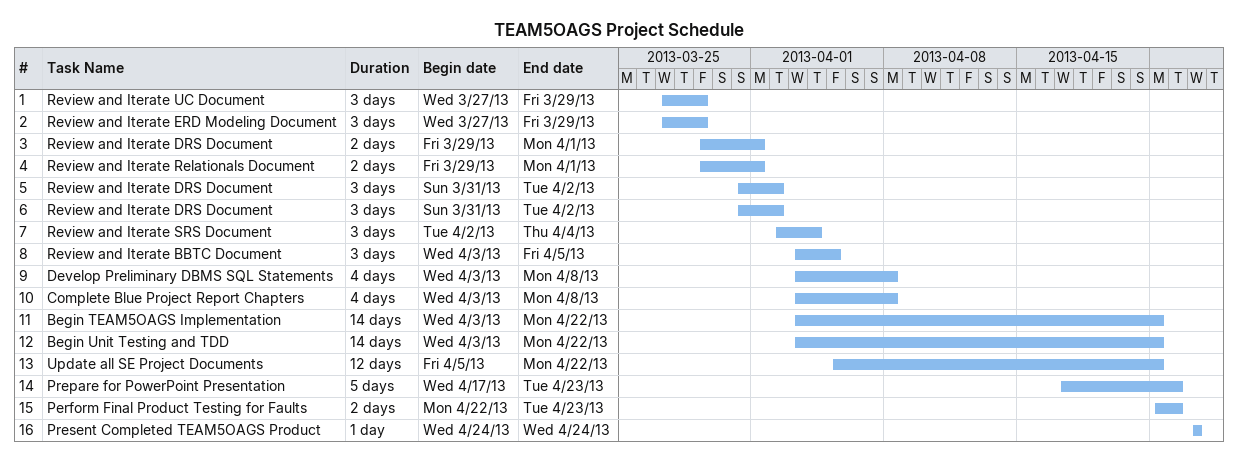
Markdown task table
TEAM5OAGS Project Schedule

| ID | Task | Duration | Start | Finish |
|---|---|---|---|---|
| 1 | Review and Iterate UC Document | 3d | 2013-03-27 | 2013-03-29 |
| 2 | Review and Iterate ERD Modeling Document | 3d | 2013-03-27 | 2013-03-29 |
| 3 | Review and Iterate DRS Document | 2d | 2013-03-29 | 2013-04-01 |
| 4 | Review and Iterate Relationals Document | 2d | 2013-03-29 | 2013-04-01 |
| 5 | Review and Iterate DRS Document | 3d | 2013-03-31 | 2013-04-02 |
| 6 | Review and Iterate DRS Document | 3d | 2013-03-31 | 2013-04-02 |
| 7 | Review and Iterate SRS Document | 3d | 2013-04-02 | 2013-04-04 |
| 8 | Review and Iterate BBTC Document | 3d | 2013-04-03 | 2013-04-05 |
| 9 | Develop Preliminary DBMS SQL Statements | 4d | 2013-04-03 | 2013-04-08 |
| 10 | Complete Blue Project Report Chapters | 4d | 2013-04-03 | 2013-04-08 |
| 11 | Begin TEAM5OAGS Implementation | 14d | 2013-04-03 | 2013-04-22 |
| 12 | Begin Unit Testing and TDD | 14d | 2013-04-03 | 2013-04-22 |
| 13 | Update all SE Project Documents | 12d | 2013-04-05 | 2013-04-22 |
| 14 | Prepare for PowerPoint Presentation | 5d | 2013-04-17 | 2013-04-23 |
| 15 | Perform Final Product Testing for Faults | 2d | 2013-04-22 | 2013-04-23 |
| 16 | Present Completed TEAM5OAGS Product | 1d | 2013-04-24 | 2013-04-24 |
